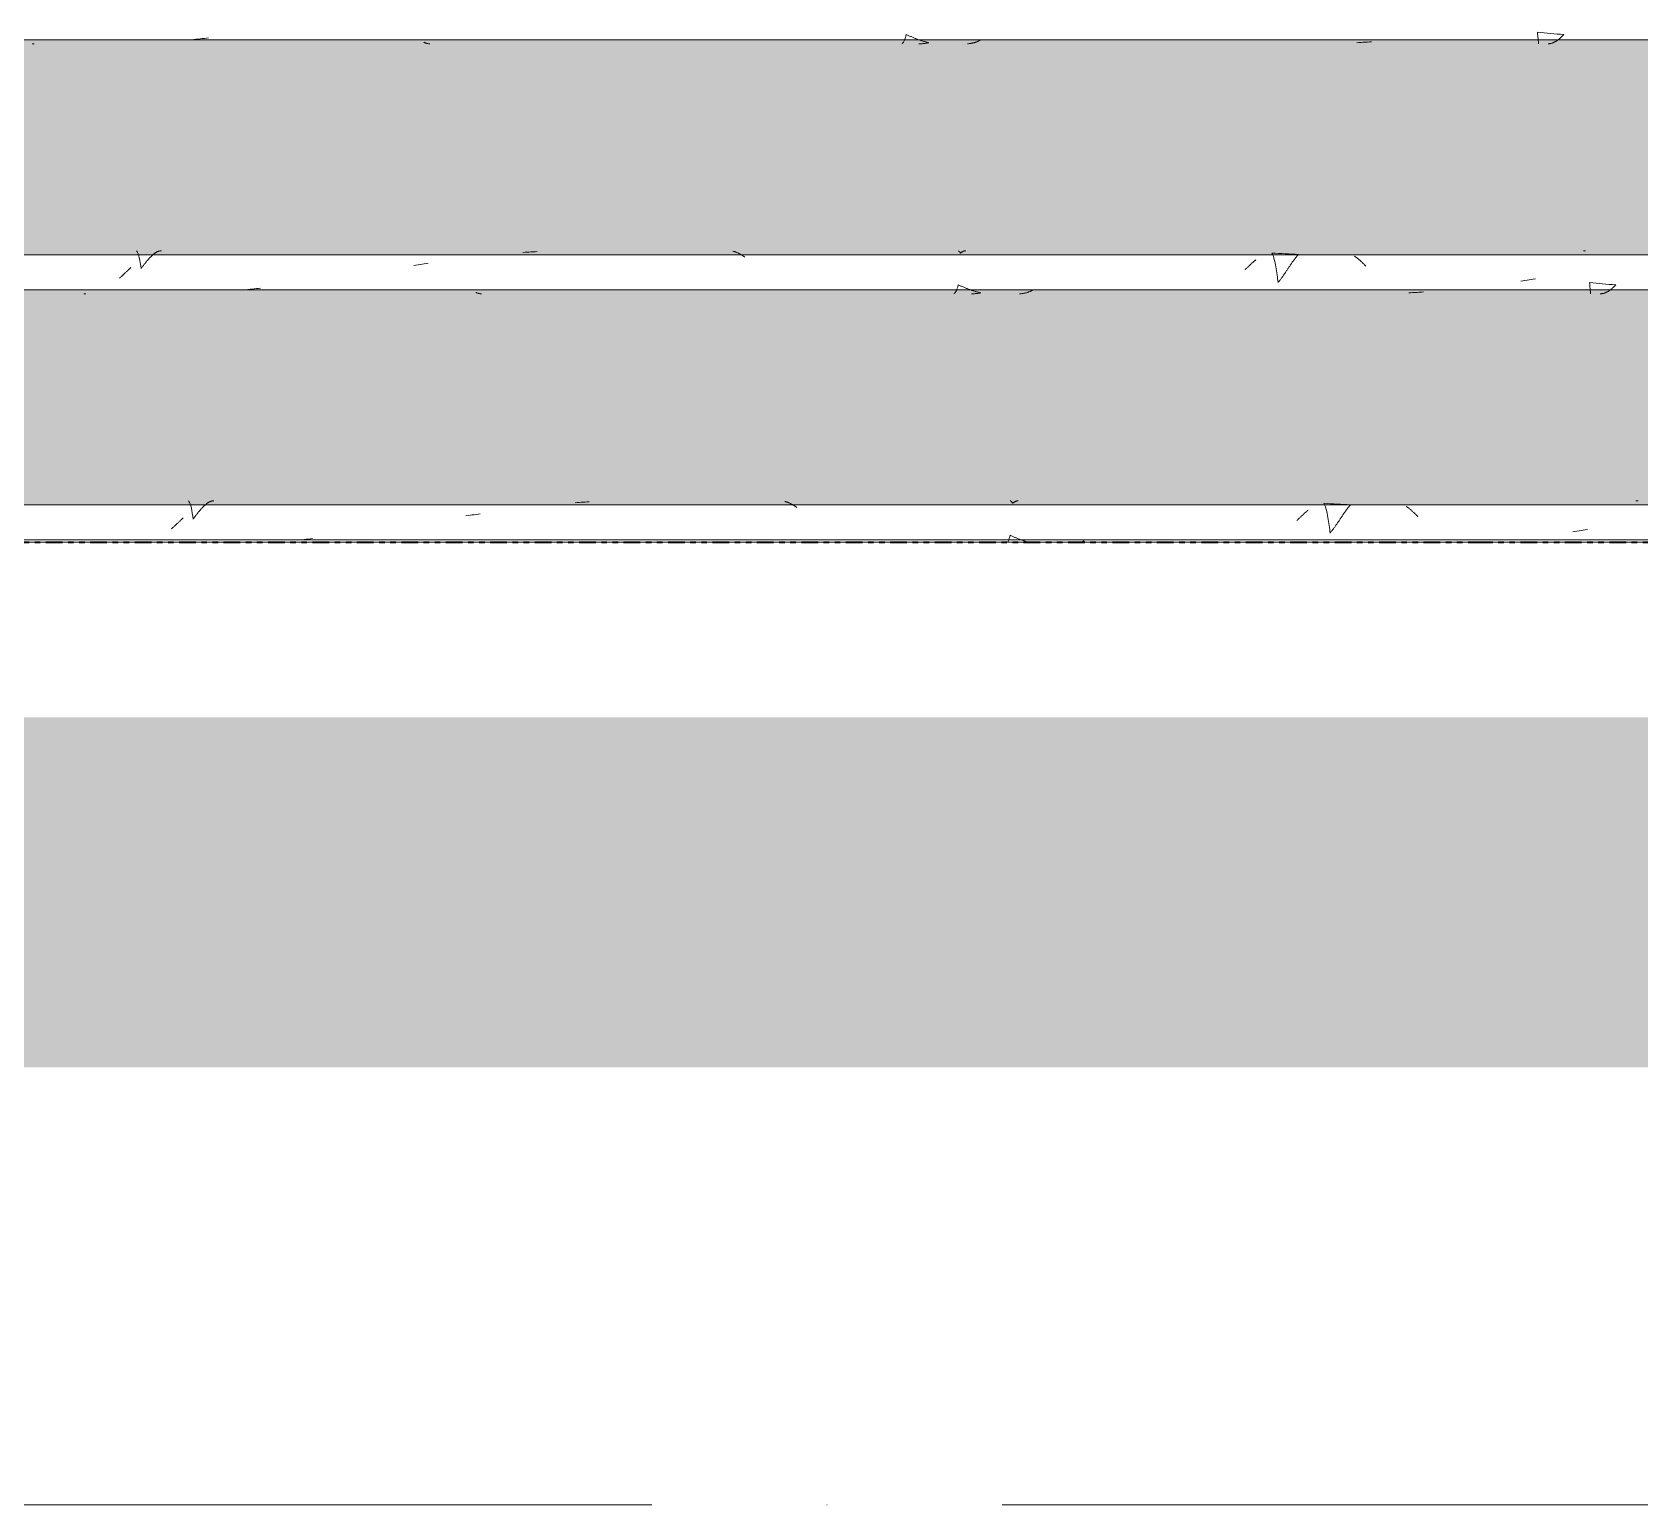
# Model space of a CAD drawing. Header units: millimetres. Extents: x -8482 to 130249, y -7482 to 93550.
# Drawn here: x 23969 to 24888, y -1000 to -159 of the extents above; entities that cross this region are included whole.
import ezdxf

# ---------------------------------------------------------------- set-up
doc = ezdxf.new("R2010")
doc.units = ezdxf.units.MM
doc.linetypes.add('Double Dash 3_8_', pattern=[25.4, 9.525, -3.175, 3.175, -3.175, 3.175, -3.175])
doc.linetypes.add('Grid Line', pattern=[14, 10, -2, 0, -2])
for name, color, linetype, lineweight in [('Duong Ranh', 83, 'Double Dash 3_8_', 35), ('NET CAT', 3, 'Continuous', 5), ('NET THAY 1', 41, 'Continuous', 5), ('NET-THAY', 2, 'Continuous', 9), ('TRUC', 225, 'Continuous', 5)]:
    doc.layers.add(name, color=color, linetype=linetype, lineweight=lineweight)

# ---------------------------------------------------------------- blocks, each defined once
blk = doc.blocks.new('FP_93-MẶT ĐỨNG TRỤC A-Q')
at = {"layer": 'NET THAY 1', "color": 10}
for p, q in [((31404.78, -428.57), (22897.55, -428.57)), ((22897.55, -448.57), (31404.78, -448.57))]:
    blk.add_line(p, q, dxfattribs=at)
at = {"layer": 'NET THAY 1'}
for p, q in [((24058.08, -426.37), (24058.44, -426.74)), ((24058.44, -426.74), (24058.8, -427.35)), ((24058.8, -427.35), (24059.15, -428.18)), ((24059.15, -428.18), (24059.48, -429.23)), ((24059.48, -429.23), (24059.79, -430.46)), ((24059.79, -430.46), (24060.08, -431.86)), ((24064.83, -431.62), (24064.61, -431.88)), ((24065.05, -431.37), (24064.83, -431.62)), ((24065.26, -431.13), (24065.05, -431.37)), ((24065.48, -430.88), (24065.26, -431.13)), ((24065.69, -430.65), (24065.48, -430.88)), ((24065.91, -430.41), (24065.69, -430.65)), ((24066.12, -430.18), (24065.91, -430.41)), ((24066.33, -429.96), (24066.12, -430.18)), ((24066.54, -429.74), (24066.33, -429.96)), ((24066.75, -429.53), (24066.54, -429.74)), ((24066.97, -429.33), (24066.75, -429.53)), ((24067.18, -429.13), (24066.97, -429.33)), ((24067.38, -428.93), (24067.18, -429.13)), ((24067.59, -428.74), (24067.38, -428.93)), ((24067.8, -428.56), (24067.59, -428.74)), ((24068.01, -428.38), (24067.8, -428.56)), ((24068.22, -428.21), (24068.01, -428.38)), ((24068.42, -428.05), (24068.22, -428.21)), ((24068.63, -427.89), (24068.42, -428.05)), ((24068.83, -427.74), (24068.63, -427.89)), ((24069.04, -427.6), (24068.83, -427.74)), ((24069.24, -427.46), (24069.04, -427.6)), ((24069.45, -427.33), (24069.24, -427.46)), ((24069.65, -427.21), (24069.45, -427.33)), ((24069.86, -427.09), (24069.65, -427.21)), ((24070.06, -426.99), (24069.86, -427.09)), ((24070.26, -426.88), (24070.06, -426.99)), ((24070.46, -426.79), (24070.26, -426.88)), ((24070.67, -426.7), (24070.46, -426.79)), ((24070.87, -426.62), (24070.67, -426.7)), ((24071.07, -426.55), (24070.87, -426.62)), ((24071.27, -426.49), (24071.07, -426.55)), ((24071.47, -426.43), (24071.27, -426.49)), ((24071.68, -426.38), (24071.47, -426.43)), ((24071.88, -426.34), (24071.68, -426.38)), ((24072.08, -426.3), (24071.88, -426.34)), ((24072.28, -426.28), (24072.08, -426.3)), ((24072.48, -426.26), (24072.28, -426.28)), ((24072.68, -426.25), (24072.48, -426.26)), ((24280.25, -427.31), (24279.09, -427.39)), ((24281.4, -427.24), (24280.25, -427.31)), ((24282.56, -427.16), (24281.4, -427.24)), ((24283.72, -427.09), (24282.56, -427.16)), ((24284.88, -427.02), (24283.72, -427.09)), ((24286.03, -426.96), (24284.88, -427.02)), ((24287.19, -426.89), (24286.03, -426.96)), ((24399.32, -426.72), (24399.03, -426.64)), ((24399.6, -426.8), (24399.32, -426.72)), ((24399.89, -426.89), (24399.6, -426.8)), ((24400.18, -426.99), (24399.89, -426.89)), ((24400.47, -427.09), (24400.18, -426.99)), ((24400.76, -427.2), (24400.47, -427.09)), ((24401.04, -427.32), (24400.76, -427.2)), ((24401.33, -427.44), (24401.04, -427.32)), ((24401.62, -427.57), (24401.33, -427.44)), ((24401.9, -427.7), (24401.62, -427.57)), ((24402.19, -427.84), (24401.9, -427.7)), ((24402.48, -427.99), (24402.19, -427.84)), ((24402.76, -428.14), (24402.48, -427.99)), ((24403.05, -428.3), (24402.76, -428.14)), ((24403.33, -428.46), (24403.05, -428.3)), ((24403.61, -428.63), (24403.33, -428.46)), ((24403.9, -428.81), (24403.61, -428.63)), ((24404.18, -428.99), (24403.9, -428.81)), ((24404.46, -429.17), (24404.18, -428.99)), ((24404.74, -429.36), (24404.46, -429.17)), ((24405.03, -429.56), (24404.74, -429.36)), ((24405.31, -429.76), (24405.03, -429.56)), ((24405.59, -429.97), (24405.31, -429.76)), ((24405.87, -430.18), (24405.59, -429.97)), ((24527.77, -426.29), (24528.04, -426.41)), ((24528.04, -426.41), (24528.31, -426.62)), ((24528.31, -426.62), (24528.58, -426.91)), ((24528.58, -426.91), (24528.85, -427.29)), ((24528.85, -427.29), (24529.11, -427.73)), ((24529.29, -427.58), (24529.11, -427.73)), ((24529.47, -427.44), (24529.29, -427.58)), ((24529.66, -427.31), (24529.47, -427.44)), ((24529.84, -427.18), (24529.66, -427.31)), ((24530.02, -427.06), (24529.84, -427.18)), ((24530.2, -426.95), (24530.02, -427.06)), ((24530.39, -426.85), (24530.2, -426.95)), ((24530.57, -426.75), (24530.39, -426.85)), ((24530.75, -426.66), (24530.57, -426.75)), ((24530.93, -426.58), (24530.75, -426.66)), ((24531.11, -426.51), (24530.93, -426.58)), ((24531.29, -426.45), (24531.11, -426.51)), ((24531.47, -426.39), (24531.29, -426.45)), ((24531.65, -426.35), (24531.47, -426.39)), ((24531.83, -426.31), (24531.65, -426.35)), ((24532.01, -426.28), (24531.83, -426.31)), ((24532.19, -426.26), (24532.01, -426.28)), ((24532.37, -426.25), (24532.19, -426.26)), ((24697.97, -431.66), (24697.71, -431.88)), ((24708.99, -427.84), (24707.08, -427.74)), ((24707.08, -427.74), (24707.37, -428.34)), ((24707.37, -428.34), (24707.66, -429.03)), ((24707.66, -429.03), (24707.93, -429.8)), ((24707.93, -429.8), (24708.19, -430.65)), ((24708.19, -430.65), (24708.45, -431.57)), ((24708.45, -431.57), (24708.69, -432.55)), ((24710.9, -427.94), (24708.99, -427.84)), ((24712.8, -428.05), (24710.9, -427.94)), ((24714.71, -428.16), (24712.8, -428.05)), ((24716.61, -428.27), (24714.71, -428.16)), ((24718.51, -428.38), (24716.61, -428.27)), ((24720.42, -428.5), (24718.51, -428.38)), ((24719.75, -431.73), (24719.55, -432.01)), ((24719.95, -431.45), (24719.75, -431.73)), ((24720.15, -431.19), (24719.95, -431.45)), ((24720.36, -430.92), (24720.15, -431.19)), ((24720.56, -430.66), (24720.36, -430.92)), ((24722.32, -428.62), (24720.42, -428.5)), ((24720.76, -430.41), (24720.56, -430.66)), ((24720.95, -430.16), (24720.76, -430.41)), ((24721.15, -429.92), (24720.95, -430.16)), ((24721.35, -429.69), (24721.15, -429.92)), ((24721.54, -429.46), (24721.35, -429.69)), ((24721.74, -429.24), (24721.54, -429.46)), ((24721.94, -429.03), (24721.74, -429.24)), ((24722.13, -428.82), (24721.94, -429.03)), ((24722.32, -428.62), (24722.13, -428.82)), ((24754.52, -429.72), (24754.24, -429.52)), ((24754.8, -429.93), (24754.52, -429.72)), ((24755.08, -430.14), (24754.8, -429.93)), ((24755.36, -430.35), (24755.08, -430.14)), ((24755.64, -430.57), (24755.36, -430.35)), ((24755.91, -430.79), (24755.64, -430.57)), ((24756.19, -431.02), (24755.91, -430.79)), ((24756.47, -431.25), (24756.19, -431.02)), ((24756.74, -431.49), (24756.47, -431.25)), ((24757.02, -431.73), (24756.74, -431.49)), ((24757.29, -431.97), (24757.02, -431.73)), ((24885.26, -426.26), (24885.25, -426.32)), ((24885.54, -426.29), (24885.25, -426.31)), ((24885.82, -426.27), (24885.54, -426.29)), ((24886.1, -426.26), (24885.82, -426.27)), ((24886.38, -426.25), (24886.1, -426.26)), ((24886.67, -426.25), (24886.38, -426.25)), ((24050.08, -440.81), (24049.8, -441.07)), ((24050.36, -440.55), (24050.08, -440.81)), ((24050.64, -440.29), (24050.36, -440.55)), ((24050.92, -440.03), (24050.64, -440.29)), ((24051.2, -439.77), (24050.92, -440.03)), ((24051.47, -439.51), (24051.2, -439.77)), ((24051.75, -439.25), (24051.47, -439.51)), ((24052.03, -438.99), (24051.75, -439.25)), ((24052.3, -438.73), (24052.03, -438.99)), ((24052.58, -438.47), (24052.3, -438.73)), ((24052.85, -438.2), (24052.58, -438.47)), ((24053.13, -437.94), (24052.85, -438.2)), ((24053.4, -437.68), (24053.13, -437.94)), ((24053.67, -437.42), (24053.4, -437.68)), ((24053.94, -437.16), (24053.67, -437.42)), ((24054.22, -436.9), (24053.94, -437.16)), ((24054.49, -436.64), (24054.22, -436.9)), ((24054.76, -436.38), (24054.49, -436.64)), ((24055.02, -436.12), (24054.76, -436.38)), ((24060.08, -431.86), (24060.35, -433.39)), ((24060.35, -433.39), (24060.59, -435.02)), ((24060.59, -435.02), (24060.8, -436.73)), ((24061.03, -436.43), (24060.8, -436.73)), ((24061.26, -436.13), (24061.03, -436.43)), ((24061.49, -435.83), (24061.26, -436.13)), ((24061.72, -435.53), (24061.49, -435.83)), ((24061.94, -435.23), (24061.72, -435.53)), ((24062.17, -434.93), (24061.94, -435.23)), ((24062.4, -434.64), (24062.17, -434.93)), ((24062.62, -434.35), (24062.4, -434.64)), ((24062.85, -434.06), (24062.62, -434.35)), ((24063.07, -433.78), (24062.85, -434.06)), ((24063.29, -433.5), (24063.07, -433.78)), ((24063.52, -433.22), (24063.29, -433.5)), ((24063.74, -432.94), (24063.52, -433.22)), ((24063.96, -432.67), (24063.74, -432.94)), ((24064.18, -432.41), (24063.96, -432.67)), ((24064.4, -432.14), (24064.18, -432.41)), ((24064.61, -431.88), (24064.4, -432.14)), ((24217.91, -434.77), (24216.74, -434.95)), ((24219.08, -434.58), (24217.91, -434.77)), ((24220.25, -434.4), (24219.08, -434.58)), ((24221.42, -434.22), (24220.25, -434.4)), ((24222.59, -434.04), (24221.42, -434.22)), ((24223.76, -433.86), (24222.59, -434.04)), ((24224.93, -433.69), (24223.76, -433.86)), ((24691.89, -437.27), (24691.62, -437.53)), ((24692.16, -437.01), (24691.89, -437.27)), ((24692.43, -436.75), (24692.16, -437.01)), ((24692.7, -436.49), (24692.43, -436.75)), ((24692.97, -436.23), (24692.7, -436.49)), ((24693.24, -435.98), (24692.97, -436.23)), ((24693.51, -435.72), (24693.24, -435.98)), ((24693.77, -435.47), (24693.51, -435.72)), ((24694.04, -435.21), (24693.77, -435.47)), ((24694.31, -434.96), (24694.04, -435.21)), ((24694.57, -434.71), (24694.31, -434.96)), ((24694.84, -434.46), (24694.57, -434.71)), ((24695.1, -434.22), (24694.84, -434.46)), ((24695.37, -433.97), (24695.1, -434.22)), ((24695.63, -433.73), (24695.37, -433.97)), ((24695.89, -433.49), (24695.63, -433.73)), ((24696.15, -433.25), (24695.89, -433.49)), ((24696.42, -433.02), (24696.15, -433.25)), ((24696.68, -432.78), (24696.42, -433.02)), ((24696.94, -432.55), (24696.68, -432.78)), ((24697.2, -432.33), (24696.94, -432.55)), ((24697.46, -432.1), (24697.2, -432.33)), ((24697.71, -431.88), (24697.46, -432.1)), ((24708.69, -432.55), (24708.92, -433.58)), ((24708.92, -433.58), (24709.15, -434.66)), ((24709.15, -434.66), (24709.36, -435.77)), ((24709.36, -435.77), (24709.55, -436.9)), ((24709.55, -436.9), (24709.74, -438.05)), ((24709.74, -438.05), (24709.91, -439.21)), ((24709.91, -439.21), (24710.06, -440.36)), ((24710.06, -440.36), (24710.21, -441.49)), ((24713.44, -440.96), (24713.21, -441.29)), ((24713.67, -440.64), (24713.44, -440.96)), ((24713.9, -440.31), (24713.67, -440.64)), ((24714.13, -439.98), (24713.9, -440.31)), ((24714.36, -439.65), (24714.13, -439.98)), ((24714.59, -439.31), (24714.36, -439.65)), ((24714.82, -438.98), (24714.59, -439.31)), ((24715.04, -438.65), (24714.82, -438.98)), ((24715.27, -438.31), (24715.04, -438.65)), ((24715.49, -437.98), (24715.27, -438.31)), ((24715.72, -437.65), (24715.49, -437.98)), ((24715.94, -437.32), (24715.72, -437.65)), ((24716.16, -436.99), (24715.94, -437.32)), ((24716.38, -436.66), (24716.16, -436.99)), ((24716.6, -436.33), (24716.38, -436.66)), ((24716.81, -436), (24716.6, -436.33)), ((24717.03, -435.68), (24716.81, -436)), ((24717.24, -435.35), (24717.03, -435.68)), ((24717.46, -435.03), (24717.24, -435.35)), ((24717.67, -434.72), (24717.46, -435.03)), ((24717.88, -434.4), (24717.67, -434.72)), ((24718.1, -434.09), (24717.88, -434.4)), ((24718.31, -433.78), (24718.1, -434.09)), ((24718.51, -433.47), (24718.31, -433.78)), ((24718.72, -433.17), (24718.51, -433.47)), ((24718.93, -432.88), (24718.72, -433.17)), ((24719.14, -432.58), (24718.93, -432.88)), ((24719.34, -432.29), (24719.14, -432.58)), ((24719.55, -432.01), (24719.34, -432.29)), ((24757.57, -432.22), (24757.29, -431.97)), ((24757.84, -432.47), (24757.57, -432.22)), ((24758.11, -432.73), (24757.84, -432.47)), ((24758.38, -432.99), (24758.11, -432.73)), ((24758.66, -433.25), (24758.38, -432.99)), ((24758.93, -433.51), (24758.66, -433.25)), ((24759.2, -433.78), (24758.93, -433.51)), ((24759.46, -434.05), (24759.2, -433.78)), ((24759.73, -434.32), (24759.46, -434.05)), ((24760, -434.59), (24759.73, -434.32)), ((24760.27, -434.87), (24760, -434.59)), ((24760.53, -435.15), (24760.27, -434.87)), ((24760.8, -435.43), (24760.53, -435.15)), ((24048.67, -442.09), (24048.38, -442.34)), ((24048.95, -441.83), (24048.67, -442.09)), ((24049.23, -441.58), (24048.95, -441.83)), ((24049.51, -441.32), (24049.23, -441.58)), ((24049.8, -441.07), (24049.51, -441.32)), ((24121.85, -448.62), (24120.65, -448.73)), ((24123.04, -448.51), (24121.85, -448.62)), ((24124.24, -448.39), (24123.04, -448.51)), ((24125.44, -448.27), (24124.24, -448.39)), ((24126.64, -448.15), (24125.44, -448.27)), ((24127.83, -448.03), (24126.64, -448.15)), ((24129.03, -447.91), (24127.83, -448.03)), ((24526.65, -449.3), (24526.35, -449.87)), ((24526.95, -448.62), (24526.65, -449.3)), ((24527.24, -447.83), (24526.95, -448.62)), ((24527.52, -446.95), (24527.24, -447.83)), ((24527.79, -445.97), (24527.52, -446.95)), ((24528.18, -446.14), (24527.8, -445.96)), ((24528.57, -446.33), (24528.18, -446.14)), ((24528.96, -446.51), (24528.57, -446.33)), ((24529.34, -446.68), (24528.96, -446.51)), ((24529.73, -446.86), (24529.34, -446.68)), ((24530.11, -447.03), (24529.73, -446.86)), ((24530.49, -447.2), (24530.11, -447.03)), ((24530.88, -447.36), (24530.49, -447.2)), ((24531.26, -447.52), (24530.88, -447.36)), ((24531.64, -447.68), (24531.26, -447.52)), ((24532.03, -447.84), (24531.64, -447.68)), ((24532.41, -447.99), (24532.03, -447.84)), ((24532.79, -448.14), (24532.41, -447.99)), ((24533.17, -448.29), (24532.79, -448.14)), ((24533.55, -448.43), (24533.17, -448.29)), ((24533.94, -448.57), (24533.55, -448.43)), ((24534.32, -448.7), (24533.94, -448.57)), ((24534.7, -448.83), (24534.32, -448.7)), ((24535.08, -448.96), (24534.7, -448.83)), ((24535.46, -449.08), (24535.08, -448.96)), ((24535.84, -449.2), (24535.46, -449.08)), ((24536.22, -449.32), (24535.84, -449.2)), ((24536.59, -449.43), (24536.22, -449.32)), ((24536.97, -449.54), (24536.59, -449.43)), ((24537.35, -449.65), (24536.97, -449.54)), ((24537.73, -449.75), (24537.35, -449.65)), ((24538.11, -449.84), (24537.73, -449.75)), ((24538.49, -449.94), (24538.11, -449.84)), ((24538.86, -450.02), (24538.49, -449.94)), ((24568.31, -449.87), (24568, -449.97)), ((24568.61, -449.76), (24568.31, -449.87)), ((24568.91, -449.65), (24568.61, -449.76)), ((24569.22, -449.53), (24568.91, -449.65)), ((24569.52, -449.41), (24569.22, -449.53)), ((24569.82, -449.28), (24569.52, -449.41)), ((24570.12, -449.15), (24569.82, -449.28)), ((24710.21, -441.49), (24710.34, -442.6)), ((24710.34, -442.6), (24710.46, -443.67)), ((24710.46, -443.67), (24710.57, -444.7)), ((24710.82, -444.4), (24710.57, -444.69)), ((24711.06, -444.11), (24710.82, -444.4)), ((24711.3, -443.81), (24711.06, -444.11)), ((24711.54, -443.5), (24711.3, -443.81)), ((24711.78, -443.2), (24711.54, -443.5)), ((24712.02, -442.89), (24711.78, -443.2)), ((24712.26, -442.57), (24712.02, -442.89)), ((24712.5, -442.26), (24712.26, -442.57)), ((24712.74, -441.94), (24712.5, -442.26)), ((24712.97, -441.61), (24712.74, -441.94)), ((24713.21, -441.29), (24712.97, -441.61)), ((24850.48, -443.77), (24849.29, -443.94)), ((24851.67, -443.59), (24850.48, -443.77)), ((24852.86, -443.42), (24851.67, -443.59)), ((24854.05, -443.24), (24852.86, -443.42)), ((24855.23, -443.06), (24854.05, -443.24)), ((24856.42, -442.88), (24855.23, -443.06)), ((24857.61, -442.7), (24856.42, -442.88))]:
    blk.add_line(p, q, dxfattribs=at)
blk = doc.blocks.new('FP_94-MẶT ĐỨNG TRỤC A-Q')
at = {"layer": 'NET THAY 1'}
for p, q in [((24028.37, -283.51), (24028.73, -283.86)), ((24028.73, -283.86), (24029.08, -284.45)), ((24029.08, -284.45), (24029.42, -285.25)), ((24039.05, -284.74), (24038.85, -284.88)), ((24039.26, -284.6), (24039.05, -284.74)), ((24039.46, -284.47), (24039.26, -284.6)), ((24039.67, -284.35), (24039.46, -284.47)), ((24039.87, -284.24), (24039.67, -284.35)), ((24040.07, -284.13), (24039.87, -284.24)), ((24040.27, -284.03), (24040.07, -284.13)), ((24040.48, -283.93), (24040.27, -284.03)), ((24040.68, -283.85), (24040.48, -283.93)), ((24040.88, -283.77), (24040.68, -283.85)), ((24041.08, -283.69), (24040.88, -283.77)), ((24041.28, -283.63), (24041.08, -283.69)), ((24041.49, -283.57), (24041.28, -283.63)), ((24041.69, -283.52), (24041.49, -283.57)), ((24041.89, -283.48), (24041.69, -283.52)), ((24042.09, -283.45), (24041.89, -283.48)), ((24042.29, -283.42), (24042.09, -283.45)), ((24042.49, -283.4), (24042.29, -283.42)), ((24042.69, -283.39), (24042.49, -283.4)), ((24250.48, -284.32), (24249.32, -284.4)), ((24251.63, -284.25), (24250.48, -284.32)), ((24252.79, -284.18), (24251.63, -284.25)), ((24253.95, -284.12), (24252.79, -284.18)), ((24255.11, -284.05), (24253.95, -284.12)), ((24256.26, -283.99), (24255.11, -284.05)), ((24257.42, -283.93), (24256.26, -283.99)), ((24369.55, -283.78), (24369.26, -283.71)), ((24369.83, -283.85), (24369.55, -283.78)), ((24370.12, -283.93), (24369.83, -283.85)), ((24370.41, -284.02), (24370.12, -283.93)), ((24370.7, -284.12), (24370.41, -284.02)), ((24370.99, -284.22), (24370.7, -284.12)), ((24371.28, -284.33), (24370.99, -284.22)), ((24371.56, -284.44), (24371.28, -284.33)), ((24371.85, -284.56), (24371.56, -284.44)), ((24372.14, -284.69), (24371.85, -284.56)), ((24372.42, -284.82), (24372.14, -284.69)), ((24372.71, -284.96), (24372.42, -284.82)), ((24498.13, -283.44), (24498.43, -283.6)), ((24498.43, -283.6), (24498.74, -283.87)), ((24498.74, -283.87), (24499.04, -284.25)), ((24499.04, -284.25), (24499.34, -284.72)), ((24499.52, -284.58), (24499.34, -284.72)), ((24499.71, -284.44), (24499.52, -284.58)), ((24499.89, -284.32), (24499.71, -284.44)), ((24500.07, -284.2), (24499.89, -284.32)), ((24500.25, -284.09), (24500.07, -284.2)), ((24500.43, -283.99), (24500.25, -284.09)), ((24500.61, -283.89), (24500.43, -283.99)), ((24500.79, -283.8), (24500.61, -283.89)), ((24500.97, -283.72), (24500.79, -283.8)), ((24501.15, -283.65), (24500.97, -283.72)), ((24501.33, -283.59), (24501.15, -283.65)), ((24501.51, -283.54), (24501.33, -283.59)), ((24501.69, -283.49), (24501.51, -283.54)), ((24501.87, -283.45), (24501.69, -283.49)), ((24502.05, -283.42), (24501.87, -283.45)), ((24502.23, -283.4), (24502.05, -283.42)), ((24502.41, -283.39), (24502.23, -283.4)), ((24679.22, -284.82), (24677.32, -284.73)), ((24677.32, -284.73), (24677.61, -285.3)), ((24681.13, -284.92), (24679.22, -284.82)), ((24855.73, -283.41), (24855.48, -283.43)), ((24855.99, -283.4), (24855.73, -283.41)), ((24856.24, -283.39), (24855.99, -283.4)), ((24856.5, -283.39), (24856.24, -283.39)), ((24024.21, -293.97), (24023.94, -294.23)), ((24024.48, -293.71), (24024.21, -293.97)), ((24024.75, -293.45), (24024.48, -293.71)), ((24025.02, -293.19), (24024.75, -293.45)), ((24025.28, -292.94), (24025.02, -293.19)), ((24029.42, -285.25), (24029.75, -286.26)), ((24029.75, -286.26), (24030.06, -287.45)), ((24030.06, -287.45), (24030.34, -288.8)), ((24030.34, -288.8), (24030.61, -290.29)), ((24030.61, -290.29), (24030.85, -291.88)), ((24030.85, -291.88), (24031.06, -293.54)), ((24031.29, -293.24), (24031.06, -293.54)), ((24031.52, -292.94), (24031.29, -293.24)), ((24031.75, -292.64), (24031.52, -292.94)), ((24031.97, -292.35), (24031.75, -292.64)), ((24032.2, -292.05), (24031.97, -292.35)), ((24032.43, -291.76), (24032.2, -292.05)), ((24032.65, -291.47), (24032.43, -291.76)), ((24032.87, -291.18), (24032.65, -291.47)), ((24033.1, -290.9), (24032.87, -291.18)), ((24033.32, -290.62), (24033.1, -290.9)), ((24033.54, -290.34), (24033.32, -290.62)), ((24033.76, -290.07), (24033.54, -290.34)), ((24033.98, -289.8), (24033.76, -290.07)), ((24034.2, -289.53), (24033.98, -289.8)), ((24034.42, -289.27), (24034.2, -289.53)), ((24034.64, -289.01), (24034.42, -289.27)), ((24034.85, -288.75), (24034.64, -289.01)), ((24035.07, -288.5), (24034.85, -288.75)), ((24035.29, -288.25), (24035.07, -288.5)), ((24035.5, -288.01), (24035.29, -288.25)), ((24035.71, -287.77), (24035.5, -288.01)), ((24035.93, -287.54), (24035.71, -287.77)), ((24036.14, -287.32), (24035.93, -287.54)), ((24036.35, -287.09), (24036.14, -287.32)), ((24036.56, -286.88), (24036.35, -287.09)), ((24036.77, -286.67), (24036.56, -286.88)), ((24036.98, -286.46), (24036.77, -286.67)), ((24037.19, -286.26), (24036.98, -286.46)), ((24037.4, -286.07), (24037.19, -286.26)), ((24037.61, -285.88), (24037.4, -286.07)), ((24037.82, -285.7), (24037.61, -285.88)), ((24038.03, -285.52), (24037.82, -285.7)), ((24038.23, -285.35), (24038.03, -285.52)), ((24038.44, -285.19), (24038.23, -285.35)), ((24038.64, -285.03), (24038.44, -285.19)), ((24038.85, -284.88), (24038.64, -285.03)), ((24188.16, -291.59), (24186.99, -291.77)), ((24189.33, -291.41), (24188.16, -291.59)), ((24190.5, -291.23), (24189.33, -291.41)), ((24191.67, -291.05), (24190.5, -291.23)), ((24192.84, -290.87), (24191.67, -291.05)), ((24194.01, -290.7), (24192.84, -290.87)), ((24195.18, -290.52), (24194.01, -290.7)), ((24373, -285.11), (24372.71, -284.96)), ((24373.28, -285.26), (24373, -285.11)), ((24373.57, -285.42), (24373.28, -285.26)), ((24373.85, -285.58), (24373.57, -285.42)), ((24374.13, -285.75), (24373.85, -285.58)), ((24374.42, -285.92), (24374.13, -285.75)), ((24374.7, -286.1), (24374.42, -285.92)), ((24374.98, -286.29), (24374.7, -286.1)), ((24375.26, -286.48), (24374.98, -286.29)), ((24375.55, -286.67), (24375.26, -286.48)), ((24375.83, -286.87), (24375.55, -286.67)), ((24376.11, -287.08), (24375.83, -286.87)), ((24662.42, -293.82), (24662.15, -294.08)), ((24662.69, -293.56), (24662.42, -293.82)), ((24662.96, -293.3), (24662.69, -293.56)), ((24663.23, -293.05), (24662.96, -293.3)), ((24663.5, -292.79), (24663.23, -293.05)), ((24663.77, -292.54), (24663.5, -292.79)), ((24664.03, -292.28), (24663.77, -292.54)), ((24664.3, -292.03), (24664.03, -292.28)), ((24664.56, -291.78), (24664.3, -292.03)), ((24664.83, -291.54), (24664.56, -291.78)), ((24665.09, -291.29), (24664.83, -291.54)), ((24665.36, -291.05), (24665.09, -291.29)), ((24665.62, -290.81), (24665.36, -291.05)), ((24665.88, -290.57), (24665.62, -290.81)), ((24666.14, -290.33), (24665.88, -290.57)), ((24666.4, -290.09), (24666.14, -290.33)), ((24666.67, -289.86), (24666.4, -290.09)), ((24666.93, -289.63), (24666.67, -289.86)), ((24667.19, -289.41), (24666.93, -289.63)), ((24667.44, -289.18), (24667.19, -289.41)), ((24667.7, -288.96), (24667.44, -289.18)), ((24667.96, -288.74), (24667.7, -288.96)), ((24668.22, -288.53), (24667.96, -288.74)), ((24677.61, -285.3), (24677.89, -285.96)), ((24677.89, -285.96), (24678.17, -286.71)), ((24678.17, -286.71), (24678.44, -287.54)), ((24678.44, -287.54), (24678.69, -288.44)), ((24678.69, -288.44), (24678.94, -289.4)), ((24678.94, -289.4), (24679.18, -290.42)), ((24679.18, -290.42), (24679.4, -291.48)), ((24679.4, -291.48), (24679.61, -292.58)), ((24679.61, -292.58), (24679.81, -293.71)), ((24679.81, -293.71), (24680, -294.86)), ((24683.03, -285.02), (24681.13, -284.92)), ((24684.94, -285.12), (24683.03, -285.02)), ((24686.84, -285.23), (24684.94, -285.12)), ((24686.42, -293.8), (24686.2, -294.13)), ((24686.64, -293.47), (24686.42, -293.8)), ((24686.86, -293.14), (24686.64, -293.47)), ((24688.75, -285.34), (24686.84, -285.23)), ((24687.07, -292.82), (24686.86, -293.14)), ((24687.29, -292.49), (24687.07, -292.82)), ((24687.5, -292.17), (24687.29, -292.49)), ((24687.71, -291.86), (24687.5, -292.17)), ((24687.93, -291.54), (24687.71, -291.86)), ((24688.14, -291.23), (24687.93, -291.54)), ((24688.35, -290.92), (24688.14, -291.23)), ((24688.56, -290.62), (24688.35, -290.92)), ((24688.77, -290.31), (24688.56, -290.62)), ((24690.65, -285.45), (24688.75, -285.34)), ((24688.97, -290.02), (24688.77, -290.31)), ((24689.18, -289.72), (24688.97, -290.02)), ((24689.39, -289.43), (24689.18, -289.72)), ((24689.59, -289.15), (24689.39, -289.43)), ((24689.79, -288.87), (24689.59, -289.15)), ((24690, -288.6), (24689.79, -288.87)), ((24690.2, -288.33), (24690, -288.6)), ((24690.4, -288.06), (24690.2, -288.33)), ((24690.6, -287.8), (24690.4, -288.06)), ((24690.8, -287.55), (24690.6, -287.8)), ((24692.56, -285.57), (24690.65, -285.45)), ((24691, -287.3), (24690.8, -287.55)), ((24691.19, -287.06), (24691, -287.3)), ((24691.39, -286.83), (24691.19, -287.06)), ((24691.59, -286.6), (24691.39, -286.83)), ((24691.78, -286.38), (24691.59, -286.6)), ((24691.98, -286.17), (24691.78, -286.38)), ((24692.17, -285.96), (24691.98, -286.17)), ((24692.37, -285.76), (24692.17, -285.96)), ((24692.56, -285.57), (24692.37, -285.76)), ((24724.76, -286.64), (24724.48, -286.44)), ((24725.04, -286.83), (24724.76, -286.64)), ((24725.32, -287.04), (24725.04, -286.83)), ((24725.6, -287.25), (24725.32, -287.04)), ((24725.88, -287.46), (24725.6, -287.25)), ((24726.16, -287.68), (24725.88, -287.46)), ((24726.43, -287.9), (24726.16, -287.68)), ((24726.71, -288.13), (24726.43, -287.9)), ((24726.99, -288.36), (24726.71, -288.13)), ((24727.26, -288.6), (24726.99, -288.36)), ((24727.54, -288.84), (24727.26, -288.6)), ((24727.81, -289.08), (24727.54, -288.84)), ((24728.09, -289.33), (24727.81, -289.08)), ((24728.36, -289.58), (24728.09, -289.33)), ((24728.63, -289.83), (24728.36, -289.58)), ((24728.91, -290.09), (24728.63, -289.83)), ((24729.18, -290.35), (24728.91, -290.09)), ((24729.45, -290.61), (24729.18, -290.35)), ((24729.72, -290.88), (24729.45, -290.61)), ((24729.99, -291.15), (24729.72, -290.88)), ((24730.25, -291.42), (24729.99, -291.15)), ((24730.52, -291.69), (24730.25, -291.42)), ((24730.79, -291.97), (24730.52, -291.69)), ((24731.05, -292.25), (24730.79, -291.97)), ((24018.94, -298.9), (24018.66, -299.16)), ((24019.23, -298.65), (24018.94, -298.9)), ((24019.51, -298.4), (24019.23, -298.65)), ((24019.79, -298.14), (24019.51, -298.4)), ((24020.07, -297.88), (24019.79, -298.14)), ((24020.35, -297.62), (24020.07, -297.88)), ((24020.63, -297.36), (24020.35, -297.62)), ((24020.91, -297.1), (24020.63, -297.36)), ((24021.19, -296.84), (24020.91, -297.1)), ((24021.47, -296.58), (24021.19, -296.84)), ((24021.74, -296.32), (24021.47, -296.58)), ((24022.02, -296.06), (24021.74, -296.32)), ((24022.3, -295.8), (24022.02, -296.06)), ((24022.57, -295.53), (24022.3, -295.8)), ((24022.85, -295.27), (24022.57, -295.53)), ((24023.12, -295.01), (24022.85, -295.27)), ((24023.39, -294.75), (24023.12, -295.01)), ((24023.66, -294.49), (24023.39, -294.75)), ((24023.94, -294.23), (24023.66, -294.49)), ((24498.08, -302.84), (24497.84, -303.77)), ((24498.48, -303.02), (24498.09, -302.83)), ((24498.86, -303.2), (24498.48, -303.02)), ((24662.15, -294.08), (24661.88, -294.34)), ((24680, -294.86), (24680.18, -296.01)), ((24680.18, -296.01), (24680.34, -297.17)), ((24680.34, -297.17), (24680.49, -298.3)), ((24680.49, -298.3), (24680.62, -299.42)), ((24680.62, -299.42), (24680.75, -300.5)), ((24680.75, -300.5), (24680.86, -301.54)), ((24681.1, -301.25), (24680.86, -301.54)), ((24681.35, -300.95), (24681.1, -301.25)), ((24681.59, -300.64), (24681.35, -300.95)), ((24681.83, -300.34), (24681.59, -300.64)), ((24682.07, -300.03), (24681.83, -300.34)), ((24682.31, -299.71), (24682.07, -300.03)), ((24682.54, -299.4), (24682.31, -299.71)), ((24682.78, -299.08), (24682.54, -299.4)), ((24683.01, -298.76), (24682.78, -299.08)), ((24683.25, -298.43), (24683.01, -298.76)), ((24683.48, -298.11), (24683.25, -298.43)), ((24683.72, -297.78), (24683.48, -298.11)), ((24683.95, -297.45), (24683.72, -297.78)), ((24684.18, -297.12), (24683.95, -297.45)), ((24684.41, -296.79), (24684.18, -297.12)), ((24684.63, -296.45), (24684.41, -296.79)), ((24684.86, -296.12), (24684.63, -296.45)), ((24685.09, -295.79), (24684.86, -296.12)), ((24685.31, -295.46), (24685.09, -295.79)), ((24685.54, -295.12), (24685.31, -295.46)), ((24685.76, -294.79), (24685.54, -295.12)), ((24685.98, -294.46), (24685.76, -294.79)), ((24686.2, -294.13), (24685.98, -294.46)), ((24820.77, -300.61), (24819.58, -300.78)), ((24821.95, -300.43), (24820.77, -300.61)), ((24823.14, -300.25), (24821.95, -300.43)), ((24824.33, -300.07), (24823.14, -300.25)), ((24825.52, -299.89), (24824.33, -300.07)), ((24826.7, -299.71), (24825.52, -299.89)), ((24827.89, -299.53), (24826.7, -299.71)), ((24860.71, -301.74), (24858.83, -301.56)), ((24858.83, -301.56), (24858.93, -302.51)), ((24858.93, -302.51), (24859.02, -303.4)), ((24862.58, -301.92), (24860.71, -301.74)), ((24864.45, -302.09), (24862.58, -301.92)), ((24866.32, -302.27), (24864.45, -302.09)), ((24868.19, -302.44), (24866.32, -302.27)), ((24870.06, -302.61), (24868.19, -302.44)), ((24871.93, -302.78), (24870.06, -302.61)), ((24873.8, -302.94), (24871.93, -302.78)), ((24873.8, -302.94), (24873.56, -303.21)), ((23998.51, -307.99), (23998.29, -308.03)), ((23998.77, -308.01), (23998.51, -307.99)), ((23999.02, -308.02), (23998.77, -308.01)), ((23999.28, -308.03), (23999.02, -308.02)), ((23999.53, -308.04), (23999.28, -308.03)), ((24092.15, -305.57), (24090.95, -305.68)), ((24093.34, -305.45), (24092.15, -305.57)), ((24094.54, -305.33), (24093.34, -305.45)), ((24095.74, -305.21), (24094.54, -305.33)), ((24096.93, -305.08), (24095.74, -305.21)), ((24098.13, -304.96), (24096.93, -305.08)), ((24099.33, -304.83), (24098.13, -304.96)), ((24222.6, -307.31), (24222.38, -307.21)), ((24222.81, -307.4), (24222.6, -307.31)), ((24223.03, -307.49), (24222.81, -307.4)), ((24223.25, -307.57), (24223.03, -307.49)), ((24223.47, -307.65), (24223.25, -307.57)), ((24223.69, -307.71), (24223.47, -307.65)), ((24223.91, -307.78), (24223.69, -307.71)), ((24224.12, -307.83), (24223.91, -307.78)), ((24224.34, -307.88), (24224.12, -307.83)), ((24224.56, -307.92), (24224.34, -307.88)), ((24224.77, -307.96), (24224.56, -307.92)), ((24224.99, -307.99), (24224.77, -307.96)), ((24225.21, -308.01), (24224.99, -307.99)), ((24225.43, -308.03), (24225.21, -308.01)), ((24225.64, -308.04), (24225.43, -308.03)), ((24495.89, -307.82), (24495.59, -307.99)), ((24496.18, -307.54), (24495.89, -307.82)), ((24496.48, -307.16), (24496.18, -307.54)), ((24496.76, -306.67), (24496.48, -307.16)), ((24497.04, -306.08), (24496.76, -306.67)), ((24497.32, -305.39), (24497.04, -306.08)), ((24497.58, -304.62), (24497.32, -305.39)), ((24497.84, -303.77), (24497.58, -304.62)), ((24499.25, -303.39), (24498.86, -303.2)), ((24499.63, -303.57), (24499.25, -303.39)), ((24500.02, -303.75), (24499.63, -303.57)), ((24500.41, -303.92), (24500.02, -303.75)), ((24500.79, -304.1), (24500.41, -303.92)), ((24501.17, -304.27), (24500.79, -304.1)), ((24501.56, -304.43), (24501.17, -304.27)), ((24501.94, -304.6), (24501.56, -304.43)), ((24502.32, -304.76), (24501.94, -304.6)), ((24502.71, -304.91), (24502.32, -304.76)), ((24503.09, -305.07), (24502.71, -304.91)), ((24503.47, -305.22), (24503.09, -305.07)), ((24503.85, -305.37), (24503.47, -305.22)), ((24504.24, -305.51), (24503.85, -305.37)), ((24504.62, -305.65), (24504.24, -305.51)), ((24505, -305.79), (24504.62, -305.65)), ((24505.38, -305.92), (24505, -305.79)), ((24505.76, -306.05), (24505.38, -305.92)), ((24505.97, -308.03), (24505.61, -308.04)), ((24506.14, -306.17), (24505.76, -306.05)), ((24506.34, -308.02), (24505.97, -308.03)), ((24506.52, -306.3), (24506.14, -306.17)), ((24506.7, -308.01), (24506.34, -308.02)), ((24506.9, -306.41), (24506.52, -306.3)), ((24507.06, -307.98), (24506.7, -308.01)), ((24507.28, -306.53), (24506.9, -306.41)), ((24507.43, -307.96), (24507.06, -307.98)), ((24507.66, -306.64), (24507.28, -306.53)), ((24507.79, -307.93), (24507.43, -307.96)), ((24508.03, -306.74), (24507.66, -306.64)), ((24508.15, -307.89), (24507.79, -307.93)), ((24508.41, -306.85), (24508.03, -306.74)), ((24508.52, -307.85), (24508.15, -307.89)), ((24508.79, -306.94), (24508.41, -306.85)), ((24508.88, -307.81), (24508.52, -307.85)), ((24509.17, -307.04), (24508.79, -306.94)), ((24509.24, -307.76), (24508.88, -307.81)), ((24509.55, -307.13), (24509.17, -307.04)), ((24509.61, -307.71), (24509.24, -307.76)), ((24509.92, -307.22), (24509.55, -307.13)), ((24509.97, -307.65), (24509.61, -307.71)), ((24510.3, -307.3), (24509.92, -307.22)), ((24510.33, -307.59), (24509.97, -307.65)), ((24510.68, -307.38), (24510.3, -307.3)), ((24510.69, -307.52), (24510.33, -307.59)), ((24511.06, -307.45), (24510.68, -307.38)), ((24511.06, -307.45), (24510.69, -307.52)), ((24533.43, -308.01), (24533.12, -308.02)), ((24533.73, -307.98), (24533.43, -308.01)), ((24534.04, -307.95), (24533.73, -307.98)), ((24534.34, -307.92), (24534.04, -307.95)), ((24534.65, -307.88), (24534.34, -307.92)), ((24534.96, -307.83), (24534.65, -307.88)), ((24535.26, -307.78), (24534.96, -307.83)), ((24535.57, -307.73), (24535.26, -307.78)), ((24535.87, -307.67), (24535.57, -307.73)), ((24536.18, -307.6), (24535.87, -307.67)), ((24536.48, -307.53), (24536.18, -307.6)), ((24536.79, -307.45), (24536.48, -307.53)), ((24537.09, -307.37), (24536.79, -307.45)), ((24537.4, -307.28), (24537.09, -307.37)), ((24537.7, -307.18), (24537.4, -307.28)), ((24538, -307.09), (24537.7, -307.18)), ((24538.31, -306.98), (24538, -307.09)), ((24538.61, -306.87), (24538.31, -306.98)), ((24538.92, -306.76), (24538.61, -306.87)), ((24539.22, -306.64), (24538.92, -306.76)), ((24539.52, -306.52), (24539.22, -306.64)), ((24539.82, -306.39), (24539.52, -306.52)), ((24540.12, -306.25), (24539.82, -306.39)), ((24540.43, -306.12), (24540.12, -306.25)), ((24756.76, -307.4), (24755.55, -307.46)), ((24757.96, -307.33), (24756.76, -307.4)), ((24759.16, -307.27), (24757.96, -307.33)), ((24760.36, -307.2), (24759.16, -307.27)), ((24761.56, -307.13), (24760.36, -307.2)), ((24762.76, -307.05), (24761.56, -307.13)), ((24763.96, -306.97), (24762.76, -307.05)), ((24859.02, -303.4), (24859.1, -304.24)), ((24859.1, -304.24), (24859.16, -305)), ((24859.16, -305), (24859.23, -305.69)), ((24859.23, -305.69), (24859.28, -306.3)), ((24859.28, -306.3), (24859.33, -306.82)), ((24859.33, -306.82), (24859.37, -307.26)), ((24859.37, -307.26), (24859.41, -307.6)), ((24859.41, -307.6), (24859.45, -307.84)), ((24859.45, -307.84), (24859.48, -307.99)), ((24865.28, -308.02), (24865.02, -308.04)), ((24865.54, -308), (24865.28, -308.02)), ((24865.81, -307.97), (24865.54, -308)), ((24866.07, -307.93), (24865.81, -307.97)), ((24866.34, -307.88), (24866.07, -307.93)), ((24866.6, -307.82), (24866.34, -307.88)), ((24866.86, -307.76), (24866.6, -307.82)), ((24867.13, -307.68), (24866.86, -307.76)), ((24867.39, -307.6), (24867.13, -307.68)), ((24867.65, -307.5), (24867.39, -307.6)), ((24867.91, -307.4), (24867.65, -307.5)), ((24868.18, -307.29), (24867.91, -307.4)), ((24868.44, -307.17), (24868.18, -307.29)), ((24868.7, -307.05), (24868.44, -307.17)), ((24868.96, -306.91), (24868.7, -307.05)), ((24869.22, -306.77), (24868.96, -306.91)), ((24869.48, -306.62), (24869.22, -306.77)), ((24869.74, -306.46), (24869.48, -306.62)), ((24870, -306.29), (24869.74, -306.46)), ((24870.26, -306.12), (24870, -306.29)), ((24870.52, -305.93), (24870.26, -306.12)), ((24870.77, -305.75), (24870.52, -305.93)), ((24871.03, -305.55), (24870.77, -305.75)), ((24871.29, -305.34), (24871.03, -305.55)), ((24871.54, -305.13), (24871.29, -305.34)), ((24871.8, -304.92), (24871.54, -305.13)), ((24872.05, -304.69), (24871.8, -304.92)), ((24872.3, -304.46), (24872.05, -304.69)), ((24872.55, -304.22), (24872.3, -304.46)), ((24872.81, -303.98), (24872.55, -304.22)), ((24873.06, -303.73), (24872.81, -303.98)), ((24873.31, -303.47), (24873.06, -303.73)), ((24873.56, -303.21), (24873.31, -303.47))]:
    blk.add_line(p, q, dxfattribs=at)
at = {"layer": 'NET THAY 1', "color": 10}
for p, q in [((31375.06, -285.71), (22897.55, -285.71)), ((22897.55, -305.71), (31375.06, -305.71))]:
    blk.add_line(p, q, dxfattribs=at)
blk = doc.blocks.new('FP_95-MẶT ĐỨNG TRỤC A-Q')
at = {"layer": 'NET THAY 1', "color": 10}
blk.add_line((22897.55, -162.86), (31345.33, -162.86), dxfattribs=at)
at = {"layer": 'NET THAY 1'}
for p, q in [((23969.06, -165.13), (23968.81, -165.11)), ((23969.31, -165.15), (23969.06, -165.13)), ((23969.55, -165.17), (23969.31, -165.15)), ((23969.8, -165.18), (23969.55, -165.17)), ((23970.05, -165.18), (23969.8, -165.18)), ((24062.44, -162.58), (24061.24, -162.7)), ((24063.63, -162.46), (24062.44, -162.58)), ((24064.83, -162.34), (24063.63, -162.46)), ((24066.02, -162.22), (24064.83, -162.34)), ((24067.22, -162.09), (24066.02, -162.22)), ((24068.42, -161.96), (24067.22, -162.09)), ((24069.61, -161.83), (24068.42, -161.96)), ((24192.88, -164.38), (24192.67, -164.27)), ((24193.1, -164.47), (24192.88, -164.38)), ((24193.31, -164.56), (24193.1, -164.47)), ((24193.53, -164.65), (24193.31, -164.56)), ((24193.74, -164.73), (24193.53, -164.65)), ((24193.96, -164.8), (24193.74, -164.73)), ((24194.17, -164.87), (24193.96, -164.8)), ((24194.39, -164.93), (24194.17, -164.87)), ((24194.6, -164.98), (24194.39, -164.93)), ((24194.82, -165.03), (24194.6, -164.98)), ((24195.03, -165.07), (24194.82, -165.03)), ((24195.24, -165.11), (24195.03, -165.07)), ((24195.46, -165.13), (24195.24, -165.11)), ((24195.67, -165.16), (24195.46, -165.13)), ((24195.88, -165.17), (24195.67, -165.16)), ((24196.1, -165.18), (24195.88, -165.17)), ((24466.14, -164.95), (24465.84, -165.13)), ((24466.44, -164.67), (24466.14, -164.95)), ((24466.74, -164.27), (24466.44, -164.67)), ((24467.03, -163.76), (24466.74, -164.27)), ((24467.31, -163.15), (24467.03, -163.76)), ((24467.59, -162.45), (24467.31, -163.15)), ((24467.86, -161.65), (24467.59, -162.45)), ((24468.12, -160.77), (24467.86, -161.65)), ((24468.36, -159.82), (24468.12, -160.77)), ((24468.76, -159.99), (24468.37, -159.8)), ((24469.15, -160.18), (24468.76, -159.99)), ((24469.53, -160.37), (24469.15, -160.18)), ((24469.92, -160.55), (24469.53, -160.37)), ((24470.3, -160.73), (24469.92, -160.55)), ((24470.69, -160.91), (24470.3, -160.73)), ((24471.07, -161.09), (24470.69, -160.91)), ((24471.46, -161.26), (24471.07, -161.09)), ((24471.84, -161.43), (24471.46, -161.26)), ((24472.23, -161.59), (24471.84, -161.43)), ((24472.61, -161.76), (24472.23, -161.59)), ((24472.99, -161.92), (24472.61, -161.76)), ((24473.38, -162.07), (24472.99, -161.92)), ((24473.76, -162.23), (24473.38, -162.07)), ((24474.14, -162.38), (24473.76, -162.23)), ((24474.52, -162.52), (24474.14, -162.38)), ((24474.9, -162.67), (24474.52, -162.52)), ((24475.29, -162.81), (24474.9, -162.67)), ((24475.67, -162.94), (24475.29, -162.81)), ((24475.95, -165.18), (24475.58, -165.18)), ((24476.05, -163.08), (24475.67, -162.94)), ((24476.31, -165.16), (24475.95, -165.18)), ((24476.43, -163.2), (24476.05, -163.08)), ((24476.67, -165.15), (24476.31, -165.16)), ((24476.81, -163.33), (24476.43, -163.2)), ((24477.03, -165.13), (24476.67, -165.15)), ((24477.19, -163.45), (24476.81, -163.33)), ((24477.39, -165.1), (24477.03, -165.13)), ((24477.57, -163.57), (24477.19, -163.45)), ((24477.75, -165.07), (24477.39, -165.1)), ((24477.95, -163.68), (24477.57, -163.57)), ((24478.11, -165.04), (24477.75, -165.07)), ((24478.32, -163.79), (24477.95, -163.68)), ((24478.47, -165), (24478.11, -165.04)), ((24478.7, -163.9), (24478.32, -163.79)), ((24478.83, -164.96), (24478.47, -165)), ((24479.08, -164), (24478.7, -163.9)), ((24479.19, -164.91), (24478.83, -164.96)), ((24479.46, -164.1), (24479.08, -164)), ((24479.55, -164.86), (24479.19, -164.91)), ((24479.84, -164.19), (24479.46, -164.1)), ((24479.91, -164.8), (24479.55, -164.86)), ((24480.21, -164.28), (24479.84, -164.19)), ((24480.27, -164.74), (24479.91, -164.8)), ((24480.59, -164.37), (24480.21, -164.28)), ((24480.63, -164.67), (24480.27, -164.74)), ((24480.97, -164.45), (24480.59, -164.37)), ((24480.99, -164.6), (24480.63, -164.67)), ((24481.35, -164.53), (24480.97, -164.45)), ((24481.35, -164.53), (24480.99, -164.6)), ((24503.72, -165.13), (24503.41, -165.15)), ((24504.02, -165.1), (24503.72, -165.13)), ((24504.33, -165.07), (24504.02, -165.1)), ((24504.64, -165.03), (24504.33, -165.07)), ((24504.94, -164.99), (24504.64, -165.03)), ((24505.25, -164.94), (24504.94, -164.99)), ((24505.55, -164.88), (24505.25, -164.94)), ((24505.86, -164.82), (24505.55, -164.88)), ((24506.16, -164.76), (24505.86, -164.82)), ((24506.47, -164.69), (24506.16, -164.76)), ((24506.77, -164.61), (24506.47, -164.69)), ((24507.08, -164.53), (24506.77, -164.61)), ((24507.38, -164.44), (24507.08, -164.53)), ((24507.69, -164.35), (24507.38, -164.44)), ((24507.99, -164.25), (24507.69, -164.35)), ((24508.3, -164.15), (24507.99, -164.25)), ((24508.6, -164.04), (24508.3, -164.15)), ((24508.9, -163.93), (24508.6, -164.04)), ((24509.21, -163.81), (24508.9, -163.93)), ((24509.51, -163.69), (24509.21, -163.81)), ((24509.81, -163.56), (24509.51, -163.69)), ((24510.11, -163.42), (24509.81, -163.56)), ((24510.41, -163.29), (24510.11, -163.42)), ((24510.72, -163.15), (24510.41, -163.29)), ((24727.05, -164.47), (24725.85, -164.53)), ((24728.25, -164.4), (24727.05, -164.47)), ((24729.45, -164.33), (24728.25, -164.4)), ((24730.65, -164.26), (24729.45, -164.33)), ((24731.85, -164.19), (24730.65, -164.26)), ((24733.05, -164.11), (24731.85, -164.19)), ((24734.25, -164.03), (24733.05, -164.11)), ((24830.99, -158.7), (24829.11, -158.52)), ((24829.11, -158.52), (24829.21, -159.49)), ((24829.21, -159.49), (24829.3, -160.41)), ((24829.3, -160.41), (24829.38, -161.27)), ((24829.38, -161.27), (24829.46, -162.05)), ((24829.46, -162.05), (24829.52, -162.76)), ((24829.52, -162.76), (24829.57, -163.39)), ((24829.57, -163.39), (24829.62, -163.93)), ((24829.62, -163.93), (24829.67, -164.38)), ((24829.67, -164.38), (24829.71, -164.73)), ((24829.71, -164.73), (24829.75, -164.98)), ((24829.75, -164.98), (24829.78, -165.13)), ((24832.86, -158.88), (24830.99, -158.7)), ((24834.73, -159.06), (24832.86, -158.88)), ((24836.6, -159.23), (24834.73, -159.06)), ((24835.4, -165.17), (24835.14, -165.18)), ((24835.66, -165.15), (24835.4, -165.17)), ((24835.92, -165.12), (24835.66, -165.15)), ((24836.19, -165.08), (24835.92, -165.12)), ((24836.45, -165.03), (24836.19, -165.08)), ((24836.71, -164.97), (24836.45, -165.03)), ((24838.47, -159.41), (24836.6, -159.23)), ((24836.97, -164.91), (24836.71, -164.97)), ((24837.23, -164.83), (24836.97, -164.91)), ((24837.49, -164.75), (24837.23, -164.83)), ((24837.75, -164.66), (24837.49, -164.75)), ((24838.01, -164.56), (24837.75, -164.66)), ((24838.27, -164.45), (24838.01, -164.56)), ((24838.53, -164.33), (24838.27, -164.45)), ((24840.35, -159.58), (24838.47, -159.41)), ((24838.79, -164.21), (24838.53, -164.33)), ((24839.04, -164.08), (24838.79, -164.21)), ((24839.3, -163.94), (24839.04, -164.08)), ((24839.56, -163.79), (24839.3, -163.94)), ((24839.82, -163.63), (24839.56, -163.79)), ((24840.07, -163.47), (24839.82, -163.63)), ((24840.33, -163.3), (24840.07, -163.47)), ((24840.58, -163.12), (24840.33, -163.3)), ((24842.22, -159.75), (24840.35, -159.58)), ((24840.84, -162.93), (24840.58, -163.12)), ((24841.09, -162.74), (24840.84, -162.93)), ((24841.35, -162.54), (24841.09, -162.74)), ((24841.6, -162.33), (24841.35, -162.54)), ((24841.85, -162.12), (24841.6, -162.33)), ((24842.1, -161.9), (24841.85, -162.12)), ((24842.35, -161.67), (24842.1, -161.9)), ((24844.09, -159.92), (24842.22, -159.75)), ((24842.6, -161.44), (24842.35, -161.67)), ((24842.85, -161.2), (24842.6, -161.44)), ((24843.1, -160.95), (24842.85, -161.2)), ((24843.35, -160.7), (24843.1, -160.95)), ((24843.6, -160.45), (24843.35, -160.7)), ((24843.84, -160.18), (24843.6, -160.45)), ((24844.09, -159.92), (24843.84, -160.18))]:
    blk.add_line(p, q, dxfattribs=at)
blk = doc.blocks.new('ALC1807-ASCENT PLAZA-TANG 1_2_rvt-1-MẶT ĐỨNG TRỤC A-Q')
at = {"layer": 'NET THAY 1'}
h = blk.add_hatch(dxfattribs=at)
h.set_pattern_fill('FP_8', color=256, style=0, pattern_type=2)
h.set_pattern_definition([(50.201, (22100.72, -1000), (180.891, -15.9388), [18.994, -208.937]), (354.964, (22100.72, -1000), (34.9908, -191.057), [15.133, -166.459]), (100.379, (22115.8, -1001.33), (145.8982, 175.1182), [16.186, -178.049]), (30.177, (22100.72, -1000), (164.569, -77.289), [18.949, -208.436]), (334.843, (22100.72, -1000), (-32.0006, -191.5884), [15.151, -166.663]), (80.518, (22114.44, -1006.43), (196.5682, 114.3004), [16.187, -178.055]), (46.388, (22100.72, -949.2), (269.155, -42.042), [28.478, -313.258]), (96.589, (22123.15, -952.7), (235.719, 247.426), [24.283, -267.11]), (351.122, (22100.72, -949.2), (235.7205, 247.425), [22.702, -249.717]), (21.137, (22125.94, -961.9), (150.5388, -102.265), [18.932, -208.254]), (325.811, (22125.94, -961.9), (61.3624, 184.189), [15.166, -166.823]), (71.574, (22138.49, -970.42), (211.9016, 81.9222), [16.178, -177.963]), (37.697, (22100.72, -1000), (3.06716, 84.5549), [8.345, -156.525, 8.345, -161.076, -167.524]), (37.697, (22100.72, -1000), (3.06716, 84.5549), [-334.29, 8.345, -159.18]), (7.553, (22100.72, -1000), (66.3455, 100.1809), [8.324, -88.028, 8.324, -152.346, -63.688]), (7.553, (22100.72, -1000), (66.3455, 100.1809), [-257.02, 8.324, -55.364]), (327.315, (22089.474, -1000), (134.6288, -5.7283), [8.34, -54.84, 8.34, -188.781, -261.564]), (327.315, (22089.474, -1000), (134.6288, -5.7283), [-260.301, 8.34, -253.225]), (317.297, (22019.26, -1000), (147.0781, 25.4271), [8.35, -73.882, 8.35, -122.716, -185.971]), (317.297, (22019.26, -1000), (147.0781, 25.4271), [-213.297, 8.35, -177.621])])
h.paths.add_polyline_path([(31234.37, -285.71), (31344.14, -285.71), (31344.14, -162.86), (22897.55, -162.86), (22897.55, -285.71), (31087.83, -285.71)], flags=0)
h = blk.add_hatch(dxfattribs=at)
h.set_pattern_fill('FP_7', color=256, style=0, pattern_type=2)
h.set_pattern_definition([(50.201, (22130.45, -1000), (180.891, -15.9388), [18.994, -208.937]), (354.964, (22130.45, -1000), (34.9908, -191.057), [15.133, -166.459]), (100.379, (22145.53, -1001.33), (145.8982, 175.1182), [16.186, -178.049]), (30.177, (22130.45, -1000), (164.569, -77.289), [18.949, -208.436]), (334.843, (22130.45, -1000), (-32.0006, -191.5884), [15.151, -166.663]), (80.518, (22144.17, -1006.43), (196.5682, 114.3004), [16.187, -178.055]), (46.388, (22130.45, -949.2), (269.155, -42.042), [28.478, -313.258]), (96.589, (22152.88, -952.7), (235.719, 247.426), [24.283, -267.11]), (351.122, (22130.45, -949.2), (235.7205, 247.425), [22.702, -249.717]), (21.137, (22155.67, -961.9), (150.5388, -102.265), [18.932, -208.254]), (325.811, (22155.67, -961.9), (61.3624, 184.189), [15.166, -166.823]), (71.574, (22168.22, -970.42), (211.9016, 81.9222), [16.178, -177.963]), (37.697, (22130.454, -1000), (3.06716, 84.5549), [8.345, -156.525, 8.345, -161.076, -167.524]), (37.697, (22130.454, -1000), (3.06716, 84.5549), [-334.29, 8.345, -159.18]), (7.553, (22130.45, -1000), (66.3455, 100.1809), [8.324, -88.028, 8.324, -152.346, -63.688]), (7.553, (22130.45, -1000), (66.3455, 100.1809), [-257.02, 8.324, -55.364]), (327.315, (22119.206, -1000), (134.6288, -5.7283), [8.34, -54.84, 8.34, -188.781, -261.564]), (327.315, (22119.206, -1000), (134.6288, -5.7283), [-260.301, 8.34, -253.225]), (317.297, (22048.99, -1000), (147.0781, 25.4271), [8.35, -73.882, 8.35, -122.716, -185.971]), (317.297, (22048.99, -1000), (147.0781, 25.4271), [-213.297, 8.35, -177.621])])
h.paths.add_polyline_path([(27891.27, -428.57), (31373.87, -428.57), (31373.87, -305.71), (22897.55, -305.71), (22897.55, -428.57), (27624.89, -428.57)], flags=0)
at = {"layer": 'Duong Ranh', "color": 50}
for p, q in [((20725.4, -450), (24793.97, -450)), ((24793.97, -450), (33008.61, -450))]:
    blk.add_line(p, q, dxfattribs=at)
at = {"layer": 'NET-THAY', "color": 7}
blk.add_line((-8381.59, -450), (51618.41, -450), dxfattribs=at)
at = {"layer": 'NET THAY 1', "color": 10}
for name in ['FP_95-MẶT ĐỨNG TRỤC A-Q', 'FP_94-MẶT ĐỨNG TRỤC A-Q', 'FP_93-MẶT ĐỨNG TRỤC A-Q']:
    blk.add_blockref(name, (0, 0), dxfattribs=at)

msp = doc.modelspace()

# ---------------------------------------------------------------- linework, layer by layer
at = {"layer": 'NET CAT'}
msp.add_lwpolyline([(-8381.59, -450), (51618.41, -450)], dxfattribs=at)
at = {"layer": 'NET CAT', "const_width": 200}
msp.add_lwpolyline([(-8381.59, -650), (51618.41, -650)], dxfattribs=at)
at = {"layer": 'TRUC', "linetype": 'Grid Line', "ltscale": 50}
msp.add_line((-8381.59, -1000), (54345.2, -1000), dxfattribs=at)

# ---------------------------------------------------------------- block references
at = {"lineweight": 5}
msp.add_blockref('ALC1807-ASCENT PLAZA-TANG 1_2_rvt-1-MẶT ĐỨNG TRỤC A-Q', (0, 0), dxfattribs=at)

doc.saveas('drawing.dxf')
